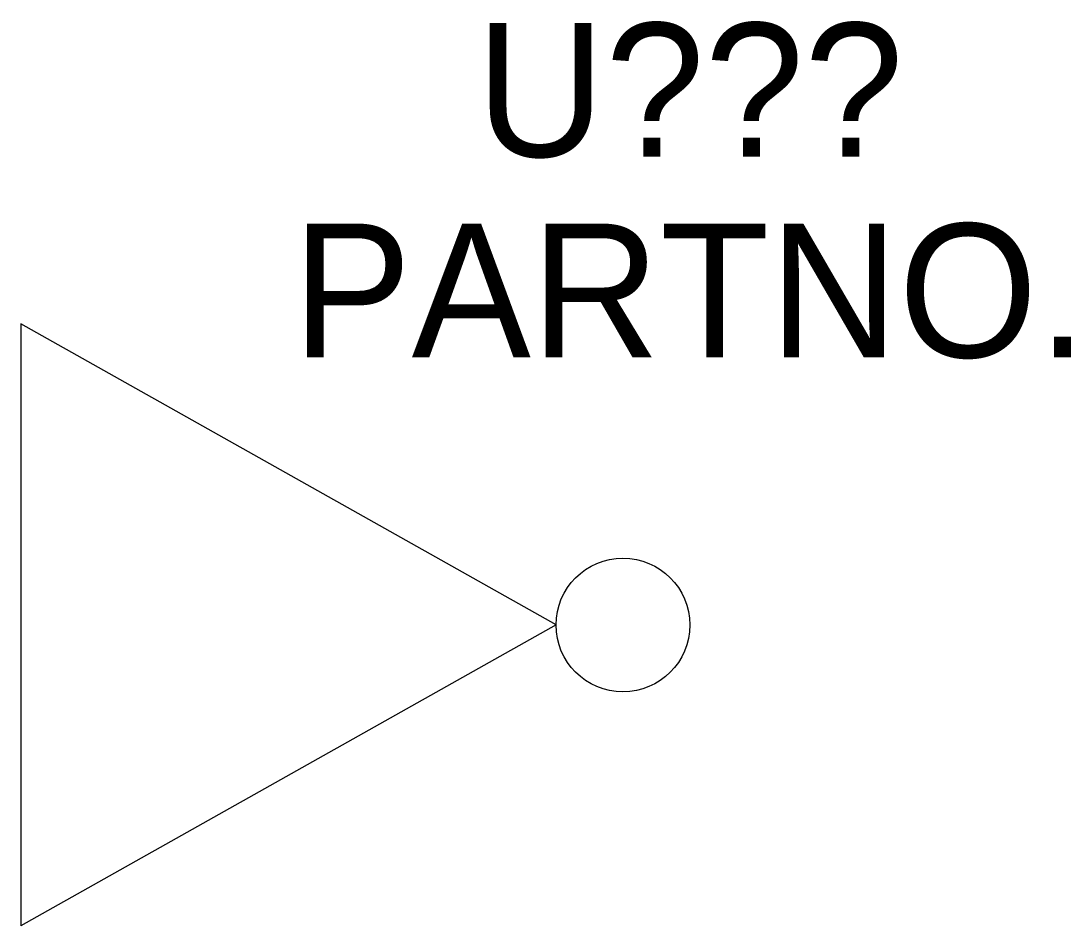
# Model space of a CAD drawing. Extents: x 11 to 12.57, y 7.55 to 8.9.
import ezdxf
from ezdxf.enums import TextEntityAlignment as Align

# ---------------------------------------------------------------- set-up
doc = ezdxf.new("R2010")
doc.units = 0
doc.layers.add('1', color=7, linetype='CONTINUOUS')
doc.layers.add('2', color=2, linetype='CONTINUOUS')

# ---------------------------------------------------------------- blocks, each defined once
blk = doc.blocks.new('NAMP')
at = {"layer": '1', "color": 0}
blk.add_circle((-0.1, 0), 0.1, dxfattribs=at)
at = {"layer": '2', "color": 0}
for p, q in [((-1, 0.45), (-1, -0.45)), ((-0.2, 0), (-1, 0.45)), ((-0.2, 0), (-1, -0.45))]:
    blk.add_line(p, q, dxfattribs=at)

msp = doc.modelspace()

# ---------------------------------------------------------------- block references
at = {"layer": '1', "color": 0}
msp.add_blockref('NAMP', (12, 8), dxfattribs=at)

# ---------------------------------------------------------------- texts
for tag, text, p in [('U???', 'U???', (12, 8.7)), ('PARTNO.', '0000000', (12, 8.4))]:
    msp.add_attdef(tag, text=text, height=0.2, dxfattribs=at).set_placement(p, align=Align.CENTER)

doc.saveas('drawing.dxf')
